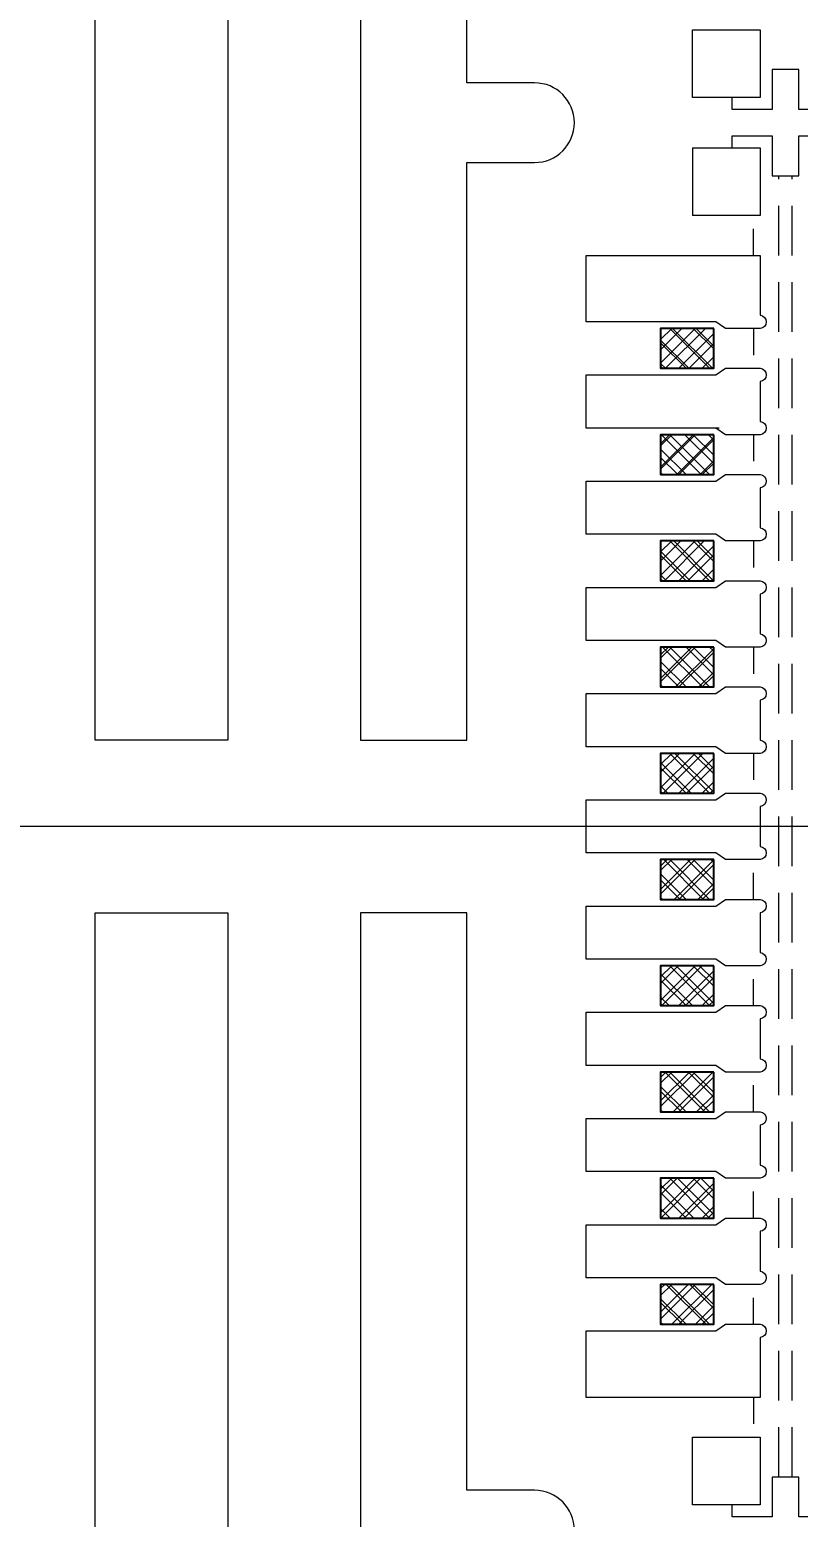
# Model space of a CAD drawing. Extents: x -140 to 3541, y -503 to -95.
# Drawn here: x 3205.07 to 3207.96, y -338.36 to -332.76 of the extents above; entities that cross this region are included whole.
import ezdxf

# ---------------------------------------------------------------- set-up
doc = ezdxf.new("R2010")
doc.units = 0
doc.header["$LTSCALE"] = 5
doc.header["$MEASUREMENT"] = 0
doc.header["$PDMODE"] = 3
doc.linetypes.add('HIDDEN', pattern=[0.375, 0.25, -0.125])
doc.layers.get('0').update_dxf_attribs({"linetype": 'CONTINUOUS'})
doc.layers.get('Defpoints').update_dxf_attribs({"linetype": 'CONTINUOUS'})
for name, color, linetype in [('1', 7, 'CONTINUOUS'), ('1D', 4, 'CONTINUOUS'), ('ETCH', 4, 'CONTINUOUS'), ('PLATING', 3, 'CONTINUOUS'), ('标注', 4, 'CONTINUOUS')]:
    doc.layers.add(name, color=color, linetype=linetype)
doc.layers.add('标注线', color=3, linetype='CONTINUOUS', lineweight=18)
doc.styles.add('SIMPLEX', font='SIMPLEX')
doc.styles.add('宋体', font='')
doc.styles.get('宋体').set_extended_font_data('SimSun')
doc.dimstyles.new('副本Standard', dxfattribs={"dimtxt": 0.05, "dimasz": 0.05, "dimexe": 0.07, "dimexo": 0.07, "dimgap": 0.07, "dimtad": 1, "dimzin": 1, "dimdsep": 46, "dimtxsty": 'SIMPLEX', "dimcen": 0.1, "dimclrd": 256, "dimclre": 256, "dimclrt": 256, "dimadec": 0, "dimazin": 0, "dimtfac": 1, "dimtofl": 0, "dimtmove": 0, "dimatfit": 0, "dimfxl": 1, "dimlwd": -1, "dimlwe": -1, "dimarcsym": 0})

# ---------------------------------------------------------------- blocks, each defined once
blk = doc.blocks.new('*D110')
at = {"layer": 'Defpoints', "color": 0}
for p in [(3239.5643, -274.4233), (3204.8143, -346.9113), (3206.9959, -355.1343)]:
    blk.add_point(p, dxfattribs=at)
at = {"layer": '标注', "lineweight": 0}
for p, q in [((3204.8143, -346.9363), (3204.8143, -351.1343)), ((3204.8143, -351.1343), (3206.9959, -353.1343)), ((3206.9959, -353.1343), (3206.9959, -355.1343))]:
    blk.add_line(p, q, dxfattribs=at)
at = {"layer": '标注', "lineweight": 0, "insert": (3206.9959, -357.2513), "char_height": 1, "attachment_point": 5, "rotation": 90, "style": '宋体'}
blk.add_mtext('34.750', dxfattribs=at)
blk = doc.blocks.new('*D131')
at = {"layer": 'Defpoints', "color": 0}
for p in [(3204.8213, -274.4233), (3198.5555, -349.3993), (3232.8023, -349.3993)]:
    blk.add_point(p, dxfattribs=at)
at = {"layer": '标注', "lineweight": 0}
blk.add_line((3232.7773, -349.3993), (3198.5555, -349.3993), dxfattribs=at)
at = {"layer": '标注', "lineweight": 0, "insert": (3196.4412, -349.3993), "char_height": 1, "attachment_point": 5, "style": '宋体'}
blk.add_mtext('74.976', dxfattribs=at)
blk = doc.blocks.new('*D132')
at = {"layer": 'Defpoints', "color": 0}
for p in [(3204.8213, -274.4233), (3198.5555, -335.7613), (3208.8736, -335.7613)]:
    blk.add_point(p, dxfattribs=at)
at = {"layer": '标注', "lineweight": 0}
blk.add_line((3208.8486, -335.7613), (3198.5555, -335.7613), dxfattribs=at)
at = {"layer": '标注', "lineweight": 0, "insert": (3196.4356, -335.7613), "char_height": 1, "attachment_point": 5, "style": '宋体'}
blk.add_mtext('61.338', dxfattribs=at)
blk = doc.blocks.new('*U152')
at = {"layer": '标注线'}
h = blk.add_hatch(dxfattribs=at)
h.set_pattern_fill('ANSI37', color=256, scale=0.5)
h.set_pattern_definition([(45, (-3340.25684, 269.03637), (-0.0441941738, 0.0441941738), []), (135, (-3340.25684, 269.03637), (-0.0441941738, -0.0441941738), [])])
h.paths.add_polyline_path([(-0.075, -0.1), (-0.075, 0.1), (0.075, 0.1), (0.075, -0.1)])
at = {"layer": 'PLATING'}
blk.add_lwpolyline([(0.075, 0.1), (0.075, -0.1), (-0.075, -0.1), (-0.075, 0.1)], close=True, dxfattribs=at)
blk = doc.blocks.new('*U153')
at = {"layer": 'ETCH', "color": 0, "linetype": 'ByBlock', "lineweight": -2}
for p in [(0, 0), (0.4, 0), (0.8, 0), (1.2, 0), (1.6, 0), (2, 0), (2.4, 0), (2.8, 0), (3.2, 0), (3.6, 0)]:
    blk.add_blockref('*U152', p, dxfattribs=at)

msp = doc.modelspace()

# ---------------------------------------------------------------- hatches: boundary and pattern name
at = {"layer": '标注线', "lineweight": 0}
h = msp.add_hatch(dxfattribs=at)
h.set_pattern_fill('ANSI37', color=256, scale=0.5, angle=90)
h.set_pattern_definition([(45, (3476.58071, -3674.21819), (0.0441941738, -0.0441941738), []), (315, (3476.58071, -3674.21819), (-0.0441941738, -0.0441941738), [])])
h.paths.add_polyline_path([(3207.44434, -333.88635), (3207.44434, -334.03635), (3207.64434, -334.03635), (3207.64434, -333.88635)])
h = msp.add_hatch(dxfattribs=at)
h.set_pattern_fill('ANSI37', color=256, scale=0.5, angle=90)
h.set_pattern_definition([(45, (3476.58071, -3674.61819), (0.0441941738, -0.0441941738), []), (315, (3476.58071, -3674.61819), (-0.0441941738, -0.0441941738), [])])
h.paths.add_polyline_path([(3207.44434, -334.28635), (3207.44434, -334.43635), (3207.64434, -334.43635), (3207.64434, -334.28635)])
h = msp.add_hatch(dxfattribs=at)
h.set_pattern_fill('ANSI37', color=256, scale=0.5, angle=90)
h.set_pattern_definition([(45, (3476.58071, -3675.01819), (0.0441941738, -0.0441941738), []), (315, (3476.58071, -3675.01819), (-0.0441941738, -0.0441941738), [])])
h.paths.add_polyline_path([(3207.44434, -334.68635), (3207.44434, -334.83635), (3207.64434, -334.83635), (3207.64434, -334.68635)])
h = msp.add_hatch(dxfattribs=at)
h.set_pattern_fill('ANSI37', color=256, scale=0.5, angle=90)
h.set_pattern_definition([(45, (3476.58071, -3675.41819), (0.0441941738, -0.0441941738), []), (315, (3476.58071, -3675.41819), (-0.0441941738, -0.0441941738), [])])
h.paths.add_polyline_path([(3207.44434, -335.08635), (3207.44434, -335.23635), (3207.64434, -335.23635), (3207.64434, -335.08635)])
h = msp.add_hatch(dxfattribs=at)
h.set_pattern_fill('ANSI37', color=256, scale=0.5, angle=90)
h.set_pattern_definition([(45, (3476.58071, -3675.81819), (0.0441941738, -0.0441941738), []), (315, (3476.58071, -3675.81819), (-0.0441941738, -0.0441941738), [])])
h.paths.add_polyline_path([(3207.44434, -335.48635), (3207.44434, -335.63635), (3207.64434, -335.63635), (3207.64434, -335.48635)])
h = msp.add_hatch(dxfattribs=at)
h.set_pattern_fill('ANSI37', color=256, scale=0.5, angle=90)
h.set_pattern_definition([(45, (3476.58071, -3676.21819), (0.0441941738, -0.0441941738), []), (315, (3476.58071, -3676.21819), (-0.0441941738, -0.0441941738), [])])
h.paths.add_polyline_path([(3207.44434, -335.88635), (3207.44434, -336.03635), (3207.64434, -336.03635), (3207.64434, -335.88635)])
h = msp.add_hatch(dxfattribs=at)
h.set_pattern_fill('ANSI37', color=256, scale=0.5, angle=90)
h.set_pattern_definition([(45, (3476.58071, -3676.61819), (0.0441941738, -0.0441941738), []), (315, (3476.58071, -3676.61819), (-0.0441941738, -0.0441941738), [])])
h.paths.add_polyline_path([(3207.44434, -336.28635), (3207.44434, -336.43635), (3207.64434, -336.43635), (3207.64434, -336.28635)])
h = msp.add_hatch(dxfattribs=at)
h.set_pattern_fill('ANSI37', color=256, scale=0.5, angle=90)
h.set_pattern_definition([(45, (3476.58071, -3677.01819), (0.0441941738, -0.0441941738), []), (315, (3476.58071, -3677.01819), (-0.0441941738, -0.0441941738), [])])
h.paths.add_polyline_path([(3207.44434, -336.68635), (3207.44434, -336.83635), (3207.64434, -336.83635), (3207.64434, -336.68635)])
h = msp.add_hatch(dxfattribs=at)
h.set_pattern_fill('ANSI37', color=256, scale=0.5, angle=90)
h.set_pattern_definition([(45, (3476.58071, -3677.41819), (0.0441941738, -0.0441941738), []), (315, (3476.58071, -3677.41819), (-0.0441941738, -0.0441941738), [])])
h.paths.add_polyline_path([(3207.44434, -337.08635), (3207.44434, -337.23635), (3207.64434, -337.23635), (3207.64434, -337.08635)])
h = msp.add_hatch(dxfattribs=at)
h.set_pattern_fill('ANSI37', color=256, scale=0.5, angle=90)
h.set_pattern_definition([(45, (3476.58071, -3677.81819), (0.0441941738, -0.0441941738), []), (315, (3476.58071, -3677.81819), (-0.0441941738, -0.0441941738), [])])
h.paths.add_polyline_path([(3207.44434, -337.48635), (3207.44434, -337.63635), (3207.64434, -337.63635), (3207.64434, -337.48635)])

# ---------------------------------------------------------------- linework, layer by layer
at = {"lineweight": 0}
for points in [[(3205.31434, -330.78635), (3205.81434, -330.78635), (3205.81434, -335.43635), (3205.31434, -335.43635)], [(3205.31434, -336.08635), (3205.81434, -336.08635), (3205.81434, -340.73635), (3205.31434, -340.73635)]]:
    msp.add_lwpolyline(points, close=True, dxfattribs=at)
for points in [[(3206.96934, -333.26135, 1), (3206.96934, -332.96135), (3206.71434, -332.96135), (3206.71434, -330.78635), (3206.31434, -330.78635), (3206.31434, -335.43635), (3206.71434, -335.43635), (3206.71434, -333.26135)], [(3206.96934, -338.56135, 1), (3206.96934, -338.26135), (3206.71434, -338.26135), (3206.71434, -336.08635), (3206.31434, -336.08635), (3206.31434, -340.73635), (3206.71434, -340.73635), (3206.71434, -338.56135)]]:
    msp.add_lwpolyline(points, format="xyb", close=True, dxfattribs=at)
at = {"layer": '1', "linetype": 'Continuous', "lineweight": 0}
for p, q in [((3207.56434, -333.01635), (3207.56434, -332.76135)), ((3207.56434, -333.20635), (3207.56434, -333.46135)), ((3207.56434, -338.31635), (3207.56434, -338.06135))]:
    msp.add_line(p, q, dxfattribs=at)
at = {"layer": '1', "lineweight": 0}
for points in [[(3207.56434, -332.76135), (3207.81934, -332.76135), (3207.81934, -333.01635), (3207.56434, -333.01635)], [(3207.56434, -333.20635), (3207.81934, -333.20635), (3207.81934, -333.46135), (3207.56434, -333.46135)], [(3207.56434, -338.06135), (3207.81934, -338.06135), (3207.81934, -338.31635), (3207.56434, -338.31635)]]:
    msp.add_lwpolyline(points, dxfattribs=at)
at = {"layer": '1', "linetype": 'Continuous', "lineweight": 0}
for points in [[(3207.16434, -333.61135), (3207.81934, -333.61135), (3207.81934, -333.83649, -0.9266253), (3207.81934, -333.88635), (3207.68934, -333.88635), (3207.65184, -333.86135), (3207.16434, -333.86135)], [(3207.16434, -334.46135), (3207.65184, -334.46135), (3207.68934, -334.43635), (3207.81934, -334.43635, -0.9266253), (3207.81934, -334.4862), (3207.81934, -334.63649, -0.9266253), (3207.81934, -334.68635), (3207.68934, -334.68635), (3207.65184, -334.66135), (3207.16434, -334.66135)], [(3207.16434, -334.86135), (3207.65184, -334.86135), (3207.68934, -334.83635), (3207.81934, -334.83635, -0.9266253), (3207.81934, -334.8862), (3207.81934, -335.03649, -0.9266253), (3207.81934, -335.08635), (3207.68934, -335.08635), (3207.65184, -335.06135), (3207.16434, -335.06135)], [(3207.16434, -335.26135), (3207.65184, -335.26135), (3207.68934, -335.23635), (3207.81934, -335.23635, -0.9266253), (3207.81934, -335.2862), (3207.81934, -335.43649, -0.9266253), (3207.81934, -335.48635), (3207.68934, -335.48635), (3207.65184, -335.46135), (3207.16434, -335.46135)], [(3207.16434, -335.66135), (3207.65184, -335.66135), (3207.68934, -335.63635), (3207.81934, -335.63635, -0.9266253), (3207.81934, -335.6862), (3207.81934, -335.83649, -0.9266253), (3207.81934, -335.88635), (3207.68934, -335.88635), (3207.65184, -335.86135), (3207.16434, -335.86135)], [(3207.16434, -336.46135), (3207.65184, -336.46135), (3207.68934, -336.43635), (3207.81934, -336.43635, -0.9266253), (3207.81934, -336.4862), (3207.81934, -336.63649, -0.9266253), (3207.81934, -336.68635), (3207.68934, -336.68635), (3207.65184, -336.66135), (3207.16434, -336.66135)], [(3207.16434, -336.86135), (3207.65184, -336.86135), (3207.68934, -336.83635), (3207.81934, -336.83635, -0.9266253), (3207.81934, -336.8862), (3207.81934, -337.03649, -0.9266253), (3207.81934, -337.08635), (3207.68934, -337.08635), (3207.65184, -337.06135), (3207.16434, -337.06135), (3207.16434, -336.88638)], [(3207.68934, -337.23635), (3207.81934, -337.23635, -0.9266253), (3207.81934, -337.2862), (3207.81934, -337.43649, -0.9266253), (3207.81934, -337.48635), (3207.68934, -337.48635), (3207.65184, -337.46135), (3207.16434, -337.46135), (3207.16434, -337.26135), (3207.65184, -337.26135)], [(3207.16434, -337.91135), (3207.16434, -337.66135), (3207.65184, -337.66135), (3207.68934, -337.63635), (3207.81934, -337.63635, -0.9266253), (3207.81934, -337.6862), (3207.81934, -337.91135)]]:
    msp.add_lwpolyline(points, format="xyb", close=True, dxfattribs=at)
for points in [[(3207.66434, -334.26135), (3207.16434, -334.26135), (3207.16434, -334.06135), (3207.65184, -334.06135), (3207.68934, -334.03635), (3207.81934, -334.03635, -0.9266253), (3207.81934, -334.0862), (3207.81934, -334.23649, -0.9266253), (3207.81934, -334.28635), (3207.68934, -334.28635), (3207.65184, -334.26135)], [(3207.16434, -336.26135), (3207.16434, -336.06135), (3207.65184, -336.06135), (3207.68934, -336.03635), (3207.81934, -336.03635, -0.9266253), (3207.81934, -336.0862), (3207.81934, -336.23649, -0.9266253), (3207.81934, -336.28635), (3207.68934, -336.28635), (3207.65184, -336.26135), (3207.16434, -336.26135), (3207.16434, -336.23638)]]:
    msp.add_lwpolyline(points, format="xyb", dxfattribs=at)
at = {"layer": '1D', "linetype": 'HIDDEN', "lineweight": 5, "ltscale": 0.15}
for p, q in [((3207.88934, -338.21135), (3207.88934, -333.31135)), ((3207.93934, -338.21135), (3207.93934, -333.31135))]:
    msp.add_line(p, q, dxfattribs=at)
at = {"layer": '1D', "linetype": 'HIDDEN', "lineweight": 0, "ltscale": 0.05}
for p, q in [((3207.79434, -333.88635), (3207.79434, -334.03635)), ((3207.79434, -334.28635), (3207.79434, -334.43635)), ((3207.79434, -334.68635), (3207.79434, -334.83635)), ((3207.79434, -335.08635), (3207.79434, -335.23635)), ((3207.79434, -335.48635), (3207.79434, -335.63635)), ((3207.79434, -336.03635), (3207.79434, -335.88635)), ((3207.79434, -336.43635), (3207.79434, -336.28635)), ((3207.79434, -336.83635), (3207.79434, -336.68635)), ((3207.79434, -337.23635), (3207.79434, -337.08635)), ((3207.79434, -337.63635), (3207.79434, -337.48635))]:
    msp.add_line(p, q, dxfattribs=at)
at = {"layer": '1D', "linetype": 'HIDDEN', "lineweight": 5, "ltscale": 0.15}
for points in [[(3207.71434, -333.20635), (3207.71434, -333.16135), (3207.86434, -333.16135), (3207.86434, -333.31135), (3207.96434, -333.31135), (3207.96434, -333.16135), (3208.11434, -333.16135), (3208.11434, -333.06135), (3207.96434, -333.06135), (3207.96434, -332.91135), (3207.86434, -332.91135), (3207.86434, -333.06135), (3207.71434, -333.06135), (3207.71434, -333.01635)], [(3207.71434, -338.50635), (3207.71434, -338.46135), (3207.86434, -338.46135), (3207.86434, -338.61135), (3207.96434, -338.61135), (3207.96434, -338.46135), (3208.11434, -338.46135), (3208.11434, -338.36135), (3207.96434, -338.36135), (3207.96434, -338.21135), (3207.86434, -338.21135), (3207.86434, -338.36135), (3207.71434, -338.36135), (3207.71434, -338.31635)]]:
    msp.add_lwpolyline(points, dxfattribs=at)
at = {"layer": '1D', "linetype": 'HIDDEN', "lineweight": 0, "ltscale": 0.08}
for points in [[(3207.79434, -333.61135), (3207.79434, -333.46135)], [(3207.79434, -337.91135), (3207.79434, -338.06135)]]:
    msp.add_lwpolyline(points, dxfattribs=at)
at = {"layer": 'PLATING', "lineweight": 0}
for points in [[(3207.64434, -333.88635), (3207.44434, -333.88635), (3207.44434, -334.03635), (3207.64434, -334.03635)], [(3207.64434, -334.28635), (3207.44434, -334.28635), (3207.44434, -334.43635), (3207.64434, -334.43635)], [(3207.64434, -334.68635), (3207.44434, -334.68635), (3207.44434, -334.83635), (3207.64434, -334.83635)], [(3207.64434, -335.08635), (3207.44434, -335.08635), (3207.44434, -335.23635), (3207.64434, -335.23635)], [(3207.64434, -335.48635), (3207.44434, -335.48635), (3207.44434, -335.63635), (3207.64434, -335.63635)], [(3207.64434, -335.88635), (3207.44434, -335.88635), (3207.44434, -336.03635), (3207.64434, -336.03635)], [(3207.64434, -336.28635), (3207.44434, -336.28635), (3207.44434, -336.43635), (3207.64434, -336.43635)], [(3207.64434, -336.68635), (3207.44434, -336.68635), (3207.44434, -336.83635), (3207.64434, -336.83635)], [(3207.64434, -337.08635), (3207.44434, -337.08635), (3207.44434, -337.23635), (3207.64434, -337.23635)], [(3207.64434, -337.48635), (3207.44434, -337.48635), (3207.44434, -337.63635), (3207.64434, -337.63635)]]:
    msp.add_lwpolyline(points, close=True, dxfattribs=at)

# ---------------------------------------------------------------- block references
at = {"layer": 'ETCH', "lineweight": 0, "xscale": -1, "rotation": 269.9999999997916}
msp.add_blockref('*U153', (3207.54434, -337.56135), dxfattribs=at)

# ---------------------------------------------------------------- dimensions: what is measured, and where the dimension line sits
at = {"layer": '标注', "lineweight": 0}
for feature_location, offset, dtype, origin, picture, middle in [((3208.8736, -335.76135), (-10.31813, 0), 0, (3204.82134, -274.42335), '*D132', (3196.43564, -335.76135)), ((3232.80234, -349.39935), (-34.24687, 0), 0, (3204.82134, -274.42335), '*D131', (3196.44122, -349.39935)), ((3204.81434, -346.91135), (2.18161, -8.22295), 1, (3239.56434, -274.42335), '*D110', (3206.99595, -357.25134))]:
    dim = msp.add_ordinate_dim(feature_location=feature_location, offset=offset, dtype=dtype, origin=origin, dimstyle='副本Standard', override={"dimtxt": 1, "dimasz": 1, "dimexo": 0.025, "dimgap": 0.05, "dimtad": 0, "dimdec": 3, "dimtxsty": '宋体', "dimlwe": 0}, dxfattribs=at)
    dim.commit()
    dim.dimension.update_dxf_attribs({"geometry": picture, "text_midpoint": middle})

doc.saveas('drawing.dxf')
